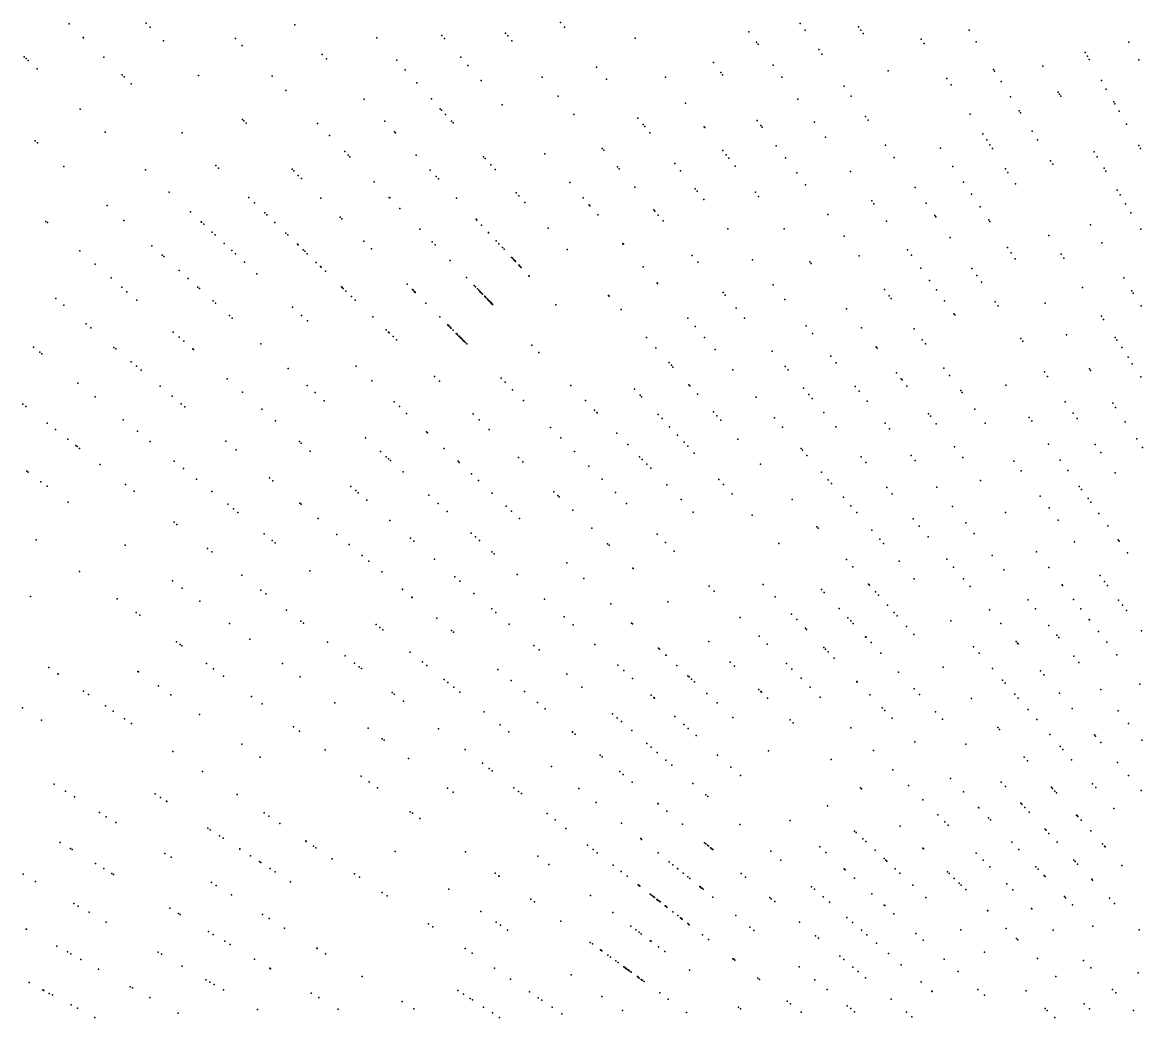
# Model space of a CAD drawing. Header units: metres. Extents: x -4327 to 4266, y -3886 to 3992.
# Drawn here: x -1104 to -568, y 569 to 1045 of the extents above; entities that cross this region are included whole.
import ezdxf

# ---------------------------------------------------------------- set-up
doc = ezdxf.new("R2010")
doc.units = ezdxf.units.M

msp = doc.modelspace()

# ---------------------------------------------------------------- linework, layer by layer
for p in [(-1081.64, 1044.53, 2529), (-1044.8, 1044.8, 2469.75), (-1042.92, 1042.92, 2511.72), (-973.61, 1044.07, 2524.86), (-846.41, 1045.23, 2504.74), (-844.53, 1042.91, 2512.3), (-756.18, 1040.79, 2492.86), (-731.56, 1044.78, 2448.47), (-729.22, 1041.43, 2463.54), (-703.62, 1043.16, 2457.89), (-702.55, 1041.57, 2457.47), (-650.76, 1041.43, 2488.49), (-1074.94, 1038.06, 2503.99), (-1074.72, 1037.84, 2478.82), (-1036.45, 1036.45, 2474.46), (-1001.99, 1037.59, 2478.01), (-934.4, 1037.76, 2488.74), (-903.12, 1038.92, 2478.64), (-901.9, 1037.52, 2513.92), (-872.79, 1040.15, 2492.67), (-871.67, 1038.81, 2473.4), (-869.71, 1036.48, 2513.18), (-810.68, 1037.63, 2484.65), (-752.56, 1035.81, 2461.14), (-701.41, 1039.88, 2480.1), (-673.6, 1037.25, 2462.07), (-647.29, 1035.89, 2488.92), (-574.16, 1035.82, 2484.69), (-998.75, 1034.24, 2482.45), (-960.43, 1029.93, 2474.89), (-751.78, 1034.74, 2498.4), (-722.75, 1032.19, 2481.39), (-721.2, 1029.97, 2482.76), (-672.26, 1035.19, 2490.95), (-595.16, 1030.85, 2479.87), (-1103.25, 1028.79, 2521.46), (-1102.24, 1027.86, 2460.92), (-1101.26, 1026.94, 2461.74), (-1065.09, 1028.54, 2468.78), (-958.38, 1027.74, 2463.36), (-924.82, 1027.11, 2495.01), (-894.15, 1028.6, 2505.27), (-890.72, 1024.66, 2469.94), (-773.16, 1026.02, 2469.57), (-744.58, 1024.82, 2497.91), (-594.1, 1029.02, 2478.94), (-593.24, 1027.53, 2458.13), (-569.44, 1027.29, 2474.65), (-1097.05, 1023.01, 2464.38), (-1056.29, 1020.05, 2497.56), (-1019.74, 1019.74, 2486.86), (-984.45, 1019.43, 2465.47), (-920.71, 1022.55, 2477.55), (-829.08, 1023.83, 2482.6), (-769.59, 1021.29, 2454.9), (-768.77, 1020.19, 2495.28), (-689.4, 1022.08, 2467.67), (-639.01, 1022.63, 2480.97), (-638.58, 1021.93, 2462.18), (-615.45, 1024.29, 2475.69), (-1055.36, 1019.15, 2492.23), (-1051.96, 1015.87, 2509.19), (-915.14, 1016.36, 2500.98), (-884.36, 1017.34, 2494.02), (-855.1, 1019.07, 2477.43), (-824.4, 1018.05, 2488.23), (-796.11, 1018.97, 2462.65), (-740.38, 1019.04, 2473.78), (-710.48, 1014.67, 2465.87), (-661.32, 1018.34, 2474.1), (-659.35, 1015.31, 2476.99), (-635.42, 1016.89, 2484.25), (-587.39, 1017.39, 2485.61), (-977.92, 1012.66, 2455.3), (-940.44, 1008.49, 2470.17), (-908.21, 1008.67, 2485.27), (-847.42, 1009.92, 2484.37), (-732.72, 1008.51, 2451.51), (-707.14, 1009.9, 2457.6), (-630.85, 1009.56, 2449.27), (-608, 1011.88, 2466.29), (-607.41, 1010.89, 2491.75), (-606.82, 1009.91, 2492.85), (-585.02, 1013.29, 2451.33), (-1076.37, 1003.73, 2493.86), (-903.92, 1003.91, 2496.15), (-903.28, 1003.2, 2513.99), (-874.31, 1005.77, 2481.83), (-786.46, 1006.62, 2502.02), (-581.47, 1007.13, 2471.02), (-580.98, 1006.29, 2451.57), (-998.71, 998.71, 2466.48), (-998.04, 998.04, 2502.68), (-930.56, 997.9, 2508.13), (-901.47, 1001.18, 2495.86), (-898.49, 997.88, 2490.87), (-840, 1001.07, 2459.37), (-809.27, 999.37, 2452.29), (-752.28, 998.3, 2464.91), (-700.35, 1000.2, 2491.38), (-699.1, 998.42, 2493.83), (-650.2, 1001.22, 2459.59), (-626.7, 1002.93, 2443.34), (-626.07, 1001.93, 2492.69), (-578.92, 1002.71, 2439.42), (-1064.43, 992.59, 2509.78), (-996.92, 996.92, 2496.68), (-962.66, 996.87, 2495.25), (-925.81, 992.81, 2511.62), (-925.4, 992.38, 2510.52), (-897.75, 997.05, 2515.02), (-806.83, 996.35, 2464.47), (-806.03, 995.37, 2488.49), (-803.62, 992.39, 2501.13), (-777.59, 995.27, 2487.19), (-777.24, 994.82, 2496.17), (-750.38, 995.79, 2485.54), (-749.77, 994.98, 2486.89), (-724.72, 997.49, 2457.83), (-620.53, 993.06, 2446.44), (-575.33, 996.5, 2458.83), (-1097.9, 988.56, 2472.49), (-1096.75, 987.52, 2491.45), (-1027.56, 992.3, 2478.87), (-956.99, 990.99, 2509.47), (-719.49, 990.29, 2490.72), (-644.17, 991.93, 2464.1), (-642.3, 989.05, 2470.73), (-617.97, 988.97, 2470.88), (-949.65, 983.39, 2506.42), (-947.99, 981.68, 2492.34), (-915.46, 981.71, 2512.96), (-853.82, 982.2, 2455.71), (-826.38, 984.84, 2481.21), (-825.65, 983.98, 2452.77), (-768.69, 983.88, 2468.73), (-767.04, 981.77, 2500.56), (-743.13, 986.17, 2498.8), (-690.75, 986.5, 2481.18), (-664.35, 984.93, 2482.07), (-640.73, 986.64, 2444.11), (-639.57, 984.85, 2470.63), (-590.78, 983.22, 2451.13), (-569.43, 986.28, 2447.51), (-568.58, 984.81, 2482.71), (-1011.4, 976.7, 2467.82), (-947.25, 980.91, 2506.59), (-883.18, 980.87, 2474.21), (-882.43, 980.04, 2475.37), (-879.68, 976.98, 2480.67), (-791.64, 977.59, 2487.24), (-765.79, 980.17, 2469.43), (-762.81, 976.35, 2476.61), (-738.7, 980.29, 2473.71), (-686.59, 980.55, 2479.97), (-658.5, 976.26, 2467.12), (-611.69, 978.91, 2452.7), (-610.69, 977.31, 2459.11), (-589.32, 980.8, 2448.59), (-1084.18, 976.2, 2509.49), (-1045.13, 974.6, 2495.55), (-1010.09, 975.43, 2492.99), (-974.87, 974.87, 2476.04), (-974.1, 974.1, 2512.64), (-971.96, 971.96, 2462.32), (-908.76, 974.52, 2484.76), (-905.9, 971.46, 2486.72), (-877.64, 974.72, 2491.33), (-819.07, 976.13, 2472.45), (-818.26, 975.17, 2496.7), (-788.86, 974.16, 2468.46), (-733.28, 973.1, 2455.57), (-707.46, 973.74, 2472.89), (-633.25, 975.13, 2446.24), (-632.12, 973.38, 2445.29), (-586.11, 975.45, 2480.95), (-585.25, 974.03, 2480.89), (-970.43, 970.43, 2512.91), (-935.55, 968.79, 2485.3), (-904.82, 970.3, 2487), (-841.89, 968.49, 2483.28), (-810.78, 966.25, 2463.9), (-781.91, 965.58, 2456.68), (-729.03, 967.45, 2478.56), (-676.51, 966.16, 2467.61), (-653.44, 968.76, 2468.93), (-628.54, 967.87, 2448.67), (-1033.71, 963.95, 2502.99), (-995.6, 961.44, 2482.5), (-961.11, 961.11, 2518.08), (-928.35, 961.33, 2508.47), (-928.17, 961.15, 2485.07), (-896.16, 961.02, 2492.6), (-867.67, 963.64, 2463.01), (-866.38, 962.21, 2462.61), (-835.6, 961.25, 2498.04), (-780.89, 964.32, 2493.86), (-777.75, 960.45, 2477.07), (-753.04, 963.84, 2481.98), (-751.52, 961.91, 2480.4), (-649.49, 962.9, 2460.93), (-579.79, 964.93, 2482.71), (-578.46, 962.72, 2477.02), (-1063.53, 957.61, 2489.74), (-992.87, 958.8, -3.39), (-923.32, 956.12, 2472.08), (-863.4, 958.91, 2467.2), (-832.7, 957.91, 2492.71), (-832.29, 957.43, 2515.18), (-801.72, 955.46, 2452.85), (-801.18, 954.8, 2488), (-697.33, 959.79, 2482.04), (-696.31, 958.39, 2454.3), (-671.28, 958.68, 2434.83), (-645.38, 956.82, 2476.8), (-575.81, 958.31, 2487.29), (-1092.76, 949.92, 2503.15), (-1055.53, 950.4, 2505.68), (-1023.62, 954.54, 2494.41), (-1018.37, 949.65, 2497.56), (-1018.33, 949.61, 2462.62), (-987.93, 954.03, 2495.27), (-987, 953.13, 2509.09), (-951.96, 951.96, 2500.63), (-951.16, 951.16, 2479.07), (-886.78, 950.96, 2460), (-886.42, 950.57, 2462.26), (-828.45, 953.02, 2476.65), (-799.6, 952.93, 2466.29), (-797.24, 950.12, 2492.74), (-718.35, 953.28, 2466.06), (-690.22, 950.01, 2488.06), (-667.17, 952.82, 2464.55), (-666.69, 952.13, 2487.32), (-641.25, 950.69, 2478.58), (-640.72, 949.91, 2476.54), (-573.24, 954.04, 2451.14), (-1092.07, 949.32, 2479.68), (-1017.2, 948.55, 2497.89), (-1013.21, 944.83, 2500.92), (-983.15, 949.42, 5.59), (-977.82, 944.27, -33.74), (-913.71, 946.18, 2498.4), (-884.2, 948.18, 2456.07), (-880.87, 944.62, 2492.75), (-880.78, 944.52, 2489.16), (-852.32, 946.6, 2458.35), (-766.29, 946.29, 2481.06), (-739.33, 946.3, 2467.27), (-592.54, 948.27, 2469.66), (-568.54, 946.21, 2484.83), (-1011.69, 943.42, 2481.19), (-1007.39, 939.41, 2480.17), (-977, 943.48, 12.96), (-972.35, 938.99, 2497.69), (-940.48, 940.48, 50.44), (-907.87, 940.13, 2502.25), (-877.18, 940.66, -52.29), (-875.83, 939.22, 2465.32), (-816.55, 939.34, 2470.99), (-816.48, 939.25, 2501.24), (-816.26, 939, 2470.1), (-710.52, 942.89, 2494.46), (-659.72, 942.18, 2464.84), (-612.5, 943.16, 2465.92), (-587.18, 939.68, 2465.17), (-1076.56, 935.84, 2472.24), (-1042.05, 938.27, 2470.55), (-1037.05, 933.77, 2503.02), (-1003.77, 936.03, 2487.2), (-1001.98, 934.36, 2485.98), (-972.02, 938.67, -44.6), (-969.58, 936.31, -18.75), (-969.53, 936.26, 2510.03), (-968.86, 935.62, 2518.18), (-967.65, 934.45, 2475.92), (-936.84, 936.84, 2486.84), (-906.45, 938.66, 2465.48), (-906.45, 938.65, 2458.97), (-874.15, 937.41, -2.45), (-873.4, 936.6, -39.48), (-843.13, 936.39, 2501.58), (-783.4, 933.62, 2466.3), (-703.36, 933.39, 2476.31), (-680.22, 936.24, 2441.63), (-678.36, 933.68, 2494.46), (-632.26, 937.37, 2457.91), (-630.59, 934.89, 2458.46), (-606.68, 934.21, 2500.07), (-1069.25, 929.49, 2483.56), (-1036.24, 933.03, 2501.06), (-997.72, 930.39, 2491.46), (-963.3, 930.25, -54.44), (-961.36, 928.37, -64.56), (-899.17, 931.12, 2488.2), (-869.76, 932.7, -33.74), (-869.73, 932.67, -24.7), (-869.72, 932.66, -35.83), (-869.2, 932.1, 26.07), (-868.7, 931.56, -0.35), (-868.69, 931.55, 5.21), (-868.66, 931.53, 10.77), (-868.35, 931.19, 5.21), (-868.15, 930.98, -27.43), (-868.13, 930.96, -28.82), (-867.96, 930.78, -13.54), (-867.9, 930.71, 32.28), (-867.9, 930.71, -20.48), (-866.28, 928.98, 44.7), (-866.22, 928.91, 17.67), (-866.09, 928.77, 12.81), (-865.95, 928.61, 26.67), (-865.94, 928.61, 10.04), (-865.85, 928.51, 2500.12), (-865.81, 928.47, 23.89), (-865.71, 928.36, 30.82), (-865.67, 928.32, 21.81), (-806.83, 928.16, 2471.7), (-780.63, 930.32, 2474.55), (-754.36, 931.56, 2473.06), (-726.97, 930.48, 2480.82), (-726.4, 929.75, 2454.66), (-628.66, 932.02, 2490.24), (-628.62, 931.97, 2457.87), (-605.41, 932.25, 2455.08), (-1061.58, 922.82, 2503.67), (-1028.91, 926.44, 2499.38), (-1024.67, 922.61, 2466.8), (-991.78, 924.85, 2525.44), (-960.95, 927.97, -65.99), (-958.93, 926.03, -88.47), (-891.34, 923.01, -111.91), (-865.22, 927.83, 39.11), (-861.48, 923.83, 2467.46), (-861.42, 923.76, 2470.6), (-673.83, 927.45, 2456.69), (-649.39, 927.43, 2450.61), (-647, 924.02, 2476.99), (-576.65, 922.84, 2471.27), (-1056.45, 918.36, 2517.22), (-1020.02, 918.43, 2490.58), (-1019.21, 917.7, 2488.61), (-951.18, 918.55, -71.83), (-950.91, 918.29, -14.06), (-950.88, 918.25, -40.75), (-950.39, 917.78, -11.89), (-919.86, 919.86, 2500.62), (-917.27, 917.27, 27.24), (-887.74, 919.28, -91.82), (-887.1, 918.62, 2458.07), (-886.09, 917.58, 54.65), (-800.15, 920.46, 2485.1), (-799.86, 920.13, 2484.2), (-744.59, 919.49, 2496.3), (-691.23, 917.29, 2457.87), (-669.63, 921.67, 2476.53), (-644.74, 920.78, 2479.06), (-596.34, 918.28, 2479.23), (-1087.96, 912.91, 2483.31), (-1054.02, 916.24, 2476.33), (-1049.31, 912.16, 2497.01), (-949.11, 916.54, 2486.36), (-946.46, 913.99, 2492.55), (-944.67, 912.26, -3.22), (-916.82, 916.82, 20.86), (-916.26, 916.26, 42.77), (-916.14, 916.14, 40.65), (-915.92, 915.92, 2460.35), (-885.47, 916.93, 45.56), (-885.47, 916.93, 45.56), (-884.93, 916.37, 29.53), (-884.63, 916.06, -80.33), (-884.19, 915.6, -82.38), (-884.17, 915.59, -90.05), (-883.68, 915.07, -73.98), (-882.67, 914.04, -85.02), (-882.55, 913.91, -25.99), (-882.47, 913.82, -53.73), (-882.07, 913.41, -34.29), (-881.55, 912.87, 34.27), (-881.45, 912.77, -73.09), (-881.36, 912.68, -61.29), (-881.17, 912.48, 25.26), (-881.16, 912.47, 36.33), (-881.13, 912.44, 12.8), (-880.81, 912.11, -71.65), (-880.81, 912.11, 2463.59), (-880.8, 912.09, -84.15), (-880.64, 911.93, 25.93), (-823.32, 914.39, 2483.11), (-823.12, 914.17, 2475.73), (-768.46, 915.82, 2483.75), (-767.49, 914.66, 2449.76), (-738.93, 912.5, 2487.84), (-689.01, 914.34, 2485.22), (-688, 913.01, 2449.89), (-666.31, 917.1, 2492.86), (-662.54, 911.91, 2475.17), (-572.76, 916.61, 2472.86), (-572.1, 915.55, 2473.68), (-1084.26, 909.8, 2503.31), (-1012.71, 911.85, 2491.98), (-1011.56, 910.81, 2505.36), (-974.69, 908.91, -58.55), (-910.79, 910.79, -101.02), (-880.42, 911.7, -14.86), (-880.13, 911.4, 3.11), (-880.06, 911.33, 2468.09), (-879.92, 911.18, 37.66), (-879.78, 911.04, -2.42), (-879.66, 910.92, -21.07), (-879.61, 910.86, -25.21), (-879.5, 910.75, -20.37), (-879.43, 910.68, 43.86), (-879.25, 910.49, -5.87), (-879.22, 910.46, -12.77), (-879.22, 910.46, -12.77), (-878.98, 910.21, -32.1), (-878.86, 910.09, -63.19), (-848.6, 910.01, 2483.76), (-817.26, 907.66, 2499), (-762.21, 908.37, 2449.86), (-709.49, 908.1, 2448.63), (-638.22, 911.47, 2486.38), (-636.8, 909.44, 2466.39), (-614.28, 910.7, 2454.66), (-568.31, 909.49, 2475.69), (-1004.86, 904.78, -79.37), (-1003.56, 903.61, 2501.8), (-970.34, 904.85, -51.04), (-967.56, 902.26, 2496.35), (-936.3, 904.18, -54.34), (-904.18, 904.18, 10.11), (-785.45, 903.56, 2473.49), (-758.2, 903.59, 2492.2), (-658.03, 905.69, 2451.2), (-657.59, 905.09, 2481.74), (-587.36, 904.45, 2482.09), (-586.35, 902.9, 2459.44), (-1073.5, 900.78, 2491.14), (-1071.35, 898.97, 2476.65), (-1031.77, 896.9, 2464.74), (-929.82, 897.92, -65.27), (-928.77, 896.91, 2468.75), (-928.36, 896.5, 2490.76), (-900.34, 900.34, 35.08), (-900.22, 900.22, 19.1), (-900.09, 900.09, 14.93), (-900.01, 900.01, 33.68), (-899.71, 899.71, 30.89), (-899.21, 899.21, -88.58), (-898.84, 898.84, -85.06), (-898.78, 898.78, -78.79), (-897.79, 897.79, -52.31), (-896.26, 896.26, 3.11), (-896.03, 896.03, -13.48), (-895.92, 895.92, -55.67), (-781.93, 899.51, 2493.55), (-728.71, 899.89, 2470.88), (-725.77, 896.25, 2471.41), (-702.27, 898.86, 2501.17), (-677.1, 898.54, 2510.41), (-1028.92, 894.43, 2509.31), (-1026.71, 892.5, 2481.29), (-989.88, 891.3, 2483.88), (-926.53, 894.74, 2472.64), (-924.88, 893.15, -71.95), (-895.63, 895.63, -18.31), (-894.98, 894.98, 2459.14), (-894.87, 894.87, -23.13), (-894.65, 894.65, -36.24), (-894.18, 894.18, -48.65), (-894.12, 894.12, 2496.82), (-893.99, 893.99, -34.14), (-893.78, 893.78, -4.48), (-893.64, 893.64, -22.4), (-893.35, 893.35, -63.79), (-893.28, 893.28, -78.99), (-893.07, 893.07, -79.67), (-893.07, 893.07, -71.37), (-892.91, 892.91, 2503.57), (-892.72, 892.72, -25.14), (-892.47, 892.47, -29.95), (-891.91, 891.91, -40.26), (-891.29, 891.29, -44.36), (-860.15, 890.71, 2495.43), (-805.19, 894.26, 2465.51), (-777.47, 894.37, 2444.94), (-673.12, 893.27, 2459.63), (-671.62, 891.28, 2490.11), (-625.9, 893.88, 2467.2), (-625.02, 892.62, 2449.28), (-604.09, 895.59, 2446.07), (-580.76, 894.29, 2472.62), (-579.97, 893.08, 2472.97), (-1098.68, 889.69, 2465.71), (-1095.62, 887.22, 2465.08), (-1094.81, 886.56, 2491.56), (-1060.18, 889.59, 2469.66), (-1059.3, 888.86, 2483.47), (-1022.51, 888.86, 2474.36), (-1022.13, 888.52, 2515.6), (-856.67, 887.1, 2509.34), (-800.75, 889.33, 2486.23), (-772.39, 888.53, 2463.1), (-744.94, 887.78, 2448.59), (-716.95, 885.36, 2476.53), (-695.26, 889.89, 2497.83), (-694.78, 889.28, 2485.28), (-577.66, 889.52, 2474.25), (-1051.98, 882.72, 2504.74), (-1049.39, 880.54, 2508.3), (-944.22, 880.5, 2462.03), (-794.4, 882.27, 2490.78), (-793.26, 881.01, 2456.11), (-792.51, 880.17, 2491.85), (-738.72, 880.37, 2452.32), (-714.33, 882.13, 2481.74), (-574.61, 884.82, 2476.1), (-572.6, 881.73, 2460.01), (-1047.24, 878.74, 2506.42), (-1005.96, 874.47, 2488.79), (-976.81, 879.52, 2467.21), (-906.78, 875.67, 2465.7), (-874.82, 874.82, 2483.11), (-763.88, 878.75, 2467.04), (-737.39, 878.79, 2486.64), (-685.5, 877.39, 2462.75), (-683.29, 874.57, 2479.99), (-662.89, 879.68, 2486.72), (-660.18, 876.09, 2469.3), (-614.64, 877.8, 2488.59), (-613.16, 875.69, 2471.46), (-593.09, 879.29, 2489.21), (-592.6, 878.56, 2487.14), (-568.56, 875.51, 2457.46), (-1077.43, 872.48, 2480.33), (-1038.12, 871.08, 2497.53), (-967.63, 871.26, 2460.17), (-936.73, 873.51, 2491.85), (-904.39, 873.36, 2489.27), (-872.85, 872.85, 2477.52), (-869.32, 869.32, 2498.12), (-841.42, 871.32, 2478.33), (-810.87, 869.55, 2480.52), (-784.89, 871.71, 2485.35), (-784.39, 871.16, 2466.34), (-730.02, 870, 2475.95), (-705.22, 870.87, 2485.84), (-682.81, 873.96, 2485.54), (-680.54, 871.05, 2462.81), (-633.13, 871.43, 2471.74), (-1069.21, 865.83, 2522.44), (-1032.4, 866.28, 2503.27), (-998.69, 868.15, 2493.64), (-963.9, 867.9, 2463.67), (-959.55, 863.98, 2505.34), (-864.11, 864.11, 2500.34), (-834.45, 864.1, 2474.88), (-808.18, 866.66, 2482.69), (-807.52, 865.95, 2480.66), (-780.74, 867.1, 2482.74), (-752.62, 865.79, 2497.37), (-727.53, 867.04, 2488.99), (-725.94, 865.15, 2476.38), (-703.41, 868.64, 2479.46), (-699.47, 863.78, 2454.85), (-654.74, 868.86, 2496.49), (-654.03, 867.92, 2479), (-1103.88, 862.45, 2496.59), (-1102.36, 861.26, 2477.31), (-1027.97, 862.57, 2508.92), (-1026.27, 861.14, 2491.67), (-989.35, 860.03, 2499.89), (-926.04, 863.55, 2517.23), (-923.53, 861.21, 2500.2), (-830.06, 859.55, 2485.98), (-828.93, 858.38, 2475.67), (-828.82, 858.27, 2485.73), (-773.16, 858.68, 2462.1), (-720.33, 858.46, 2478.69), (-648.05, 859.99, 2456.34), (-604.64, 863.52, 2462.88), (-581.97, 862.81, 2476.18), (-580.59, 860.76, 2459.04), (-1092.15, 853.28, 2505.17), (-1055.75, 854.93, 2516.76), (-982.78, 854.32, 2460.4), (-920.07, 857.98, 2477.38), (-888.19, 857.72, 2478.19), (-885.31, 854.93, 2500.82), (-799.57, 857.43, 2487.57), (-797.74, 855.48, 2471.41), (-771.46, 856.79, 2449.76), (-769.65, 854.78, 2468.42), (-743.9, 855.76, 2497.12), (-690.91, 853.2, 2460.42), (-670.21, 857.82, 2472.19), (-670.19, 857.81, 2446.77), (-669.25, 856.61, 2461.39), (-666.43, 852.99, 2495.06), (-643, 853.29, 2481.24), (-621.93, 856.01, 2460.92), (-620.71, 854.33, 2478.4), (-600.86, 858.11, 2469.77), (-598.99, 855.45, 2484.71), (-575.97, 853.91, 2484.72), (-1088.21, 850.2, 2486.51), (-1048.92, 849.4, 2523.47), (-910.56, 849.11, 2492.05), (-910.08, 848.66, 2504.38), (-910.07, 848.65, 2490.7), (-880.51, 850.3, 2501.03), (-851.15, 851.15, 2490.35), (-819.44, 848.55, 2464.48), (-794.11, 851.58, 2470.61), (-740.1, 851.39, 2484.37), (-714.51, 851.52, 2483.87), (-688.76, 850.54, 2463.59), (-1082.26, 845.55, 2511.51), (-1078.41, 842.55, 2515.59), (-1042.94, 844.55, 2492.7), (-1006.57, 844.61, 2489.23), (-971.39, 844.42, 2454.5), (-970.61, 843.74, 2515.56), (-939.78, 846.18, 2490.31), (-846.2, 846.2, 2493.17), (-814.09, 843.02, 2465.66), (-790.29, 847.48, 2462.2), (-787.19, 844.15, 2477.03), (-785.37, 842.21, 2496.17), (-761.4, 845.62, 2455.95), (-612.64, 843.22, 2479.87), (-590.36, 843.12, 2475.29), (-570.45, 845.72, 2487.71), (-1077.88, 842.13, 2494.88), (-1076.72, 841.22, 2518.18), (-1001.75, 840.57, 2464.27), (-966.24, 839.94, 2477.5), (-932.55, 839.67, 2471.14), (-929.83, 837.22, 2500.98), (-902.04, 841.16, 2478.86), (-866.53, 836.8, 2481.85), (-839.74, 839.74, 2495.04), (-808.47, 837.19, 2458.99), (-782.3, 838.91, 2482.83), (-731.2, 841.15, 2490.49), (-730.48, 840.32, 2455.61), (-728.34, 837.86, 2477.1), (-702.39, 837.08, 2488.94), (-678.47, 837.84, 2470.24), (-657.76, 841.89, 2458.93), (-653.78, 836.79, 2477.24), (-587.59, 839.17, 2475.12), (-567.64, 841.56, 2475.45), (-1066.77, 833.45, 2501.42), (-1031.32, 835.14, 2494.19), (-1026.9, 831.57, 2496.63), (-928.74, 836.25, 2522.09), (-927.73, 835.33, 2498.75), (-895.43, 835, 2467.44), (-894.87, 834.48, 2482.88), (-864.39, 834.73, 2493.01), (-832.75, 832.75, 2460.42), (-807.25, 835.93, 2479.71), (-804.98, 833.58, 2501.09), (-803.12, 831.65, 2481.11), (-750.67, 833.7, 2499.53), (-700.15, 834.4, 2469.99), (-676.48, 835.39, 2448.42), (-629.3, 835.11, 2484.14), (-607.1, 835.61, 2453.72), (-1101.91, 830.35, -963.31), (-1101.26, 829.86, -962.73), (-1020.64, 826.5, 2474.87), (-985.65, 827.06, 2473.34), (-921.76, 829.96, 2479.29), (-888.94, 828.95, 2473.22), (-826.48, 826.48, 2466.03), (-770.58, 826.35, 2473.94), (-721.33, 829.8, 2464.08), (-718.18, 826.17, 2482.35), (-625.8, 830.46, 2470.31), (-603.46, 830.59, 2469.06), (-580.83, 829.52, 2465.65), (-1095.15, 825.26, -957.95), (-1092.21, 823.04, -955.38), (-1054.63, 823.97, 2492.4), (-1050.48, 820.73, 2485.86), (-984.05, 825.72, 2505.93), (-946.7, 822.96, 2497.14), (-944.4, 820.96, 2511.53), (-885.57, 825.81, 2474.08), (-795.5, 823.76, 2475.17), (-768.36, 823.97, 2488.33), (-716.57, 824.32, 2469.49), (-690.07, 822.39, 2470.85), (-666.16, 822.64, 2458.28), (-645.24, 825.87, 2470.92), (-597.94, 823, 2492.39), (-596.91, 821.58, 2465.01), (-1082.17, 815.47, 2523.46), (-1013.28, 820.54, 2503.01), (-943.24, 819.95, 2471.18), (-939.08, 816.33, 2500.79), (-909.44, 818.86, 2486.68), (-879.06, 819.74, 2469.52), (-849.56, 820.41, 2491.79), (-847.7, 818.61, 2462), (-847, 817.94, 2473.82), (-820.11, 820.11, 2471.38), (-788.63, 816.65, 2471.47), (-764.15, 819.45, 2460.39), (-735.38, 816.72, 2484.81), (-710.88, 817.77, 2460.75), (-687.63, 819.49, 2469.5), (-616.7, 818.39, 2468.23), (-593.78, 817.27, 2494.46), (-592.46, 815.45, 2488.9), (-1005.74, 814.43, 2458.14), (-1002.94, 812.17, 2487.39), (-1000.89, 810.5, 2462.55), (-971.26, 814.98, 2496.77), (-970.61, 814.44, 2512.05), (-905.01, 814.87, 2474.57), (-900.64, 810.94, 2479.68), (-872.35, 813.48, 2471.19), (-869.81, 811.11, 2453.71), (-840.43, 811.59, 2478.98), (-814.79, 814.79, 2483.45), (-782.86, 810.68, 2464.01), (-707.29, 813.65, 2477.6), (-704.51, 810.45, 2471.54), (-658.61, 813.31, 2482.42), (-633.25, 810.52, 2454.72), (-612.42, 812.72, 2443.57), (-588.52, 810.03, 2464.63), (-1031.4, 805.82, 2466.48), (-1030.06, 804.77, 2466.53), (-962.42, 807.57, 2480.76), (-928.05, 806.74, 2478.19), (-866.04, 807.59, 2501.92), (-754.56, 809.16, 2483.17), (-677.54, 807.47, 2477.6), (-652.34, 805.58, 2477.65), (-608.03, 806.88, 2483.08), (-988.25, 800.27, 2470.7), (-953.44, 800.03, 2481.07), (-889.15, 800.59, 2461.63), (-831.45, 802.92, 2469.93), (-800.05, 800.05, 2470.21), (-723.57, 803.61, 2492.54), (-723.06, 803.03, 2483.33), (-697.26, 802.1, 2479.31), (-674.65, 804.02, 2455.87), (-648.22, 800.48, 2473.34), (-584.21, 804.1, 2485.38), (-1097.48, 797.36, 2526.32), (-1054.89, 794.92, 2492.38), (-984.42, 797.16, 2474.36), (-982.94, 795.97, 2500.85), (-947.57, 795.11, 2516.97), (-918.28, 798.25, 2482.62), (-916.64, 796.82, 2474.78), (-887.12, 798.76, 2456.01), (-885.22, 797.05, 2488.61), (-823.8, 795.53, 2464.68), (-823.1, 794.86, 2480.28), (-796.05, 796.05, 2504.62), (-741.89, 795.58, 2466.79), (-693.41, 797.68, 2491.86), (-691.7, 795.71, 2459.55), (-670.28, 798.81, 2481.02), (-600.18, 796.46, 2470.29), (-579.33, 797.39, 2449.11), (-578.92, 796.81, 2470.67), (-1015.33, 793.26, 2506.75), (-1013.26, 791.65, 2511.75), (-941.4, 789.93, 2473.26), (-879.18, 791.61, 2457.85), (-878.2, 790.74, 2489.79), (-792.01, 792.01, 2488.28), (-639.7, 789.96, 2463.53), (-618.51, 791.65, 2484.58), (-574.79, 791.14, 2472.65), (-938.19, 787.24, 2509.32), (-906.72, 788.2, 2478.68), (-843.29, 786.38, 2470.96), (-811.73, 783.88, 2499.59), (-811.58, 783.73, 2473.88), (-709.48, 787.96, 2484.72), (-706.4, 784.53, 2473.92), (-684.23, 787.11, 2470.1), (-661.37, 788.19, 2448.06), (-658.13, 784.33, 2473.74), (-612.58, 784.07, 2484.14), (-1076.65, 782.23, 2501.25), (-999.02, 780.52, 2520.35), (-966.37, 782.55, 2485.55), (-931.95, 782, -80.74), (-896.99, 779.74, 2486.55), (-867.08, 780.72, 2468.66), (-835.23, 778.87, 2500.55), (-676.96, 778.75, 2477.73), (-653.47, 778.78, 2490.77), (-634.04, 782.97, 2476.13), (-587.96, 780.25, 2486.18), (-1032.11, 777.75, 2474.33), (-1027.46, 774.24, -897.69), (-989.83, 773.34, 2473.59), (-922.09, 773.72, -95.72), (-922.01, 773.66, 2483.18), (-894.62, 777.68, 2445.61), (-775.23, 775.23, 2482.43), (-772.85, 772.85, 2467.52), (-749.35, 775.98, 2482.78), (-721.41, 773.62, 2486.34), (-698.83, 776.13, 2500.13), (-698.39, 775.64, 2475.74), (-695.61, 772.55, 2477.21), (-650.28, 774.97, 2494.14), (-606.14, 775.83, 2493.41), (-605.94, 775.57, 2472.83), (-585.9, 777.51, 2489.4), (-584.45, 775.59, 2443.86), (-1100.12, 770.31, -938.2), (-1058.67, 769.17, 2512.1), (-1019.14, 767.97, -889.91), (-987.44, 771.47, 2477.65), (-917.52, 769.89, 2484.9), (-917.36, 769.75, 2484.45), (-887.82, 771.77, 2478.49), (-854.05, 768.99, 2452.32), (-795.04, 767.76, 2484.23), (-743.64, 770.06, 2486.06), (-720.09, 772.21, 2489.33), (-694.05, 770.82, 2467.88), (-622.49, 768.71, 2489.17), (-600.7, 768.86, 2467.07), (-579.14, 768.55, 2480.63), (-1049.58, 762.57, 2503.85), (-977.58, 763.77, 2500.13), (-879.33, 764.39, 2461.7), (-877.29, 762.62, 2483.97), (-822.25, 766.76, 2508.58), (-735.69, 761.83, 2489.33), (-712.94, 764.53, 2475.86), (-689.85, 766.16, 2483.24), (-686.65, 762.6, 2471.69), (-641.02, 763.93, 2481.89), (-618.98, 764.37, 2455.59), (-597.2, 764.39, 2492.39), (-577.24, 766.03, 2480.51), (-575.39, 763.57, 2484.64), (-1047.77, 761.25, 2469.78), (-1004.92, 757.26, -876.98), (-970.69, 758.39, 2475.73), (-969.5, 757.45, 2506.87), (-934.59, 756.82, -96.96), (-905.59, 759.88, 2466.32), (-870.89, 757.05, 2465.85), (-844.61, 760.49, 2481.35), (-840.35, 756.66, 2504.83), (-812.39, 757.56, 2489.42), (-811.9, 757.11, 2459.03), (-760.28, 760.28, 2470.95), (-760.27, 760.27, 2456.24), (-733.17, 759.22, 2465.87), (-708.79, 760.09, 2480.31), (-707.41, 758.6, 2475.47), (-706.16, 757.26, 2474.88), (-685.23, 761.02, 2474.2), (-659.49, 758.65, 2482.18), (-635.51, 757.38, 2488.01), (-612.55, 756.44, 2484.91), (-593.25, 759.32, 2448.19), (-593.08, 759.11, 2459.31), (-932.84, 755.4, 2497.25), (-931.52, 754.33, -82.83), (-898.63, 754.04, 2496.09), (-897.58, 753.16, 2472.13), (-897.58, 753.16, 2472.13), (-751.3, 751.3, 2478.62), (-729.12, 755.03, 2474.6), (-728.53, 754.42, 2480.12), (-680.66, 755.95, 2472.96), (-677.16, 752.06, 2479.43), (-608.74, 751.73, 2461.51), (-588.72, 753.52, 2497.18), (-568.09, 753.88, 2477.25), (-1030.29, 748.55, 2480.99), (-1028.57, 747.3, 2483.49), (-1027.75, 746.71, 2501.68), (-995.09, 749.85, -868.4), (-957.99, 748.46, 2483.96), (-859.17, 746.86, 2474.71), (-829.97, 747.3, 2470.27), (-775.37, 748.76, 2462.42), (-747.47, 747.47, 2480.93), (-720.22, 745.81, 2501.12), (-700.25, 750.92, 2465.5), (-700.08, 750.75, 2499.41), (-697.67, 748.16, 2479.24), (-648.57, 746.09, 2475.94), (-628.2, 748.66, 2479.06), (-627.52, 747.85, 2484.32), (-627.28, 747.56, 2467.53), (-607.8, 750.57, 2445.98), (-584.71, 748.39, 2468.08), (-949.44, 741.78, 2489.24), (-918.35, 743.67, 2486.21), (-856.63, 744.66, 2496.04), (-799.5, 745.55, 2486.28), (-798.98, 745.06, 2466.38), (-795.96, 742.24, 2453.44), (-795.83, 742.12, 2489.58), (-719.47, 745.03, 2471.78), (-718.19, 743.71, 2471.19), (-715.28, 740.7, 2503.25), (-692.97, 743.12, 2485.58), (-645.92, 743.04, 2493.41), (-600.62, 741.7, 2480.21), (-579.95, 742.31, 2488.42), (-1091.46, 736.2, 2484.2), (-1015.96, 738.13, 2510.15), (-1012.54, 735.65, 2511.97), (-979.55, 738.14, -854.35), (-944.99, 738.3, 2491.41), (-942.84, 736.63, 2492.72), (-941.71, 735.75, 2468.99), (-912.52, 738.95, 2491.42), (-910.34, 737.18, 2471.45), (-876.35, 735.34, 2469.11), (-818.94, 737.37, 2476.92), (-790.63, 737.27, 2473.32), (-765.11, 738.85, 2473.79), (-763.13, 736.95, 2482.31), (-738.1, 738.1, 2487.35), (-735.53, 735.53, 2459.86), (-663.07, 736.41, 2462.33), (-639.58, 735.75, 2480.83), (-598.2, 738.72, 2446.31), (-1087.15, 733.29, 2497.4), (-1086.93, 733.14, 2506.86), (-1048.81, 734.39, -893.4), (-1048.48, 734.15, -893.12), (-1007.75, 732.17, 2479.72), (-971.03, 731.72, -846.92), (-902.09, 730.5, 2473.42), (-870, 730.02, 2486.68), (-843.3, 733.07, 2507.83), (-816.07, 734.79, 2468.24), (-811.9, 731.04, 2495.86), (-785.33, 732.33, 2475.11), (-784.78, 731.82, 2477.07), (-783.61, 730.73, 2458.68), (-731.19, 731.19, 2464.07), (-704.52, 729.55, 2480.96), (-684.45, 733.98, 2489.85), (-634.72, 730.16, 2497.94), (-616.47, 734.68, 2492.34), (-614.86, 732.76, 2469.73), (-1074.82, 724.97, 2469.07), (-1038.93, 727.47, -884.47), (-926.93, 724.2, 2464.41), (-900.32, 729.06, 2496.83), (-897.5, 726.78, 2478.39), (-894.53, 724.38, 2487.88), (-863.67, 724.7, 2493.73), (-836.16, 726.86, 2472.08), (-782.16, 729.38, 2491.13), (-751.46, 725.68, 2466.66), (-750.51, 724.75, 2497.59), (-750.14, 724.4, 2466.08), (-726.88, 726.88, 2510.71), (-704.24, 729.26, 2483.82), (-677.06, 726.05, 2462.95), (-633.48, 728.73, 2485), (-587.64, 725.68, 2466.67), (-568.94, 728.21, 2465.5), (-1072.44, 723.37, 2506.64), (-1032.89, 723.24, -879.32), (-994.33, 722.42, 2487.14), (-989.31, 718.78, 2488.25), (-954.5, 719.27, -832.01), (-926.1, 723.55, 2479.59), (-921.63, 720.06, 2467.61), (-857.43, 719.47, 2493.83), (-802.89, 722.93, 2475.51), (-801.69, 721.84, 2486.57), (-801.4, 721.58, 2452.64), (-776.27, 723.88, 2464.94), (-771.42, 719.36, 2468.05), (-747.25, 721.61, 2479.16), (-722.08, 722.08, 2471.06), (-698.33, 723.14, 2486.2), (-674.49, 723.3, 2480.89), (-649.62, 721.47, 2494.49), (-628.85, 723.41, 2470.84), (-627.27, 721.6, 2440.92), (-607.46, 723.94, 2492.35), (-1104.04, 716.97, 2483.98), (-1064.21, 717.82, 2477.44), (-1060.56, 715.36, 2478.87), (-1019.31, 713.73, -867.26), (-882.93, 714.98, 2473.29), (-853.76, 716.39, 2479.54), (-821.42, 714.05, 2460.8), (-692.32, 716.92, 2476.48), (-691.08, 715.63, 2464.26), (-666.84, 715.09, 2480.23), (-622.5, 716.11, 2490.09), (-601.33, 716.63, 2455.05), (-579.39, 715.49, 2493.46), (-1094.91, 711.04, 2469.95), (-1055.09, 711.67, 2523.21), (-1051.77, 709.43, 2484.87), (-875.21, 708.73, 2494.57), (-819.19, 712.11, 2468.66), (-817.19, 710.37, 2488.38), (-791.6, 712.76, 2477.46), (-787.34, 708.93, 2464.14), (-763.89, 712.34, 2496.56), (-736.44, 711.17, 2473.5), (-734.97, 709.75, 2511.1), (-734.91, 709.69, 2491.41), (-687.56, 711.99, 2478.96), (-663.48, 711.5, 2452.06), (-618.36, 711.35, 2469.49), (-574.45, 709.38, 2488.89), (-974.27, 707.85, 2474.24), (-971.32, 705.71, 2470.18), (-938.41, 707.15, 2489.64), (-904.79, 706.9, 2506.8), (-871.15, 705.45, 2457.95), (-840.65, 705.39, 2470.21), (-840.59, 705.34, 2466.42), (-839.38, 704.33, 2470.12), (-812.22, 706.05, 2473.25), (-785.19, 706.99, 2475.99), (-781.48, 703.65, 2486.8), (-707.34, 707.34, 2481.73), (-637.03, 707.5, 2486.2), (-636.16, 706.52, 2495), (-612.06, 704.09, 2484.89), (-590.68, 703.95, 2451.69), (-590.24, 703.42, 2462.09), (-999, 699.51, -849.49), (-931.74, 702.11, -811.7), (-930.75, 701.37, -810.84), (-805.11, 699.87, 2481.13), (-803.01, 698.05, 2456.19), (-676.66, 700.7, 2459.1), (-652.36, 699.57, 2465.71), (-607.11, 698.4, 2460.75), (-587.63, 700.31, 2492.65), (-568.07, 701.51, 2477.96), (-1031.93, 696.05, 2522.34), (-990.11, 693.28, -841.44), (-959.05, 696.79, 2494.11), (-919.15, 692.63, 2476.92), (-892.07, 696.96, 2485.87), (-827.36, 694.24, 2478.39), (-826.5, 693.52, 2450.22), (-800.1, 695.52, 2495.66), (-771.12, 694.32, 2472.6), (-746.82, 696.42, 2478.64), (-716.75, 692.15, 2487.62), (-696.45, 696.45, 2482.5), (-624.31, 693.37, 2493.4), (-605.87, 696.97, 2496.95), (-601.62, 692.09, 2483.61), (-883.76, 690.47, 2491.47), (-880.51, 687.93, 2485.92), (-879.07, 686.81, 2492.77), (-850.68, 688.87, 2467.61), (-795.93, 691.89, 2460.24), (-793.12, 689.45, 2504.18), (-764.75, 688.58, 2467.24), (-687.19, 687.19, 2501.08), (-622.73, 691.61, 2487.08), (-579.6, 690.74, 2458.61), (-1017.79, 686.51, 2474.16), (-941.75, 684.22, 2501.68), (-937.99, 681.49, 2474.05), (-818.01, 686.39, 2479.86), (-816.3, 684.96, 2497.14), (-812.02, 681.36, 2484.03), (-760.17, 684.46, 2467.63), (-659.67, 683.1, 2496.22), (-635.38, 681.36, 2502.19), (-574.35, 684.49, 2478.08), (-1088.91, 680.43, 2511.56), (-1083.42, 677, 2475.54), (-934.02, 678.6, 2495.37), (-900.44, 678.53, -783.98), (-897.82, 676.55, -781.69), (-868.66, 678.67, 2492.35), (-866.41, 676.91, 2478.58), (-865.09, 675.89, 2467.56), (-837.65, 678.32, 2455.06), (-782.97, 680.63, 2483.52), (-702.74, 678.62, 2474.11), (-702.21, 678.12, 2492.13), (-679.68, 679.68, 2465.77), (-653.46, 676.68, 2493.19), (-633.36, 679.19, 2494.22), (-611.29, 678.91, 2474.23), (-610.75, 678.31, 2497.17), (-609.6, 677.03, 2475.69), (-608.87, 676.22, 2476.9), (-591.59, 680.54, 2475.37), (-590.08, 678.81, 2473.28), (-568.32, 677.29, 2456.22), (-1079.07, 674.28, 2488.85), (-1040.5, 675.71, 2521), (-1037.92, 674.03, 2521.68), (-1035.06, 672.18, 2521.68), (-1034.96, 672.11, 2514.5), (-1001.25, 675.35, 2484.79), (-829.35, 671.59, 2500.82), (-799.74, 671.06, 2468.84), (-799.62, 670.96, 2483.56), (-776.76, 675.23, 2486.67), (-775.88, 674.46, 2487.69), (-672.81, 672.81, 2484.8), (-625.94, 671.24, 2502.51), (-625.46, 670.72, 2496.37), (-1067.13, 666.81, 2518.66), (-988.24, 666.58, 2490.41), (-918.3, 667.18, 2474.59), (-917.3, 666.46, 2504.27), (-852.77, 666.26, 2487), (-795.47, 667.48, 2470.65), (-718.47, 669.98, 2480.02), (-665.72, 665.72, 2450.63), (-646.29, 669.25, 2502.93), (-646.06, 669.02, 2485.44), (-623.97, 669.12, 2473.73), (-621.93, 666.94, 2482.29), (-599.28, 665.57, 2466.96), (-599.05, 665.32, 2466.02), (-581.34, 668.75, 2478.62), (-1063.91, 664.8, 2487.27), (-1059.38, 661.97, 2520.97), (-986.06, 665.1, 2481.42), (-980.8, 661.56, 2496.08), (-913.76, 663.88, 2480.18), (-848.96, 663.28, 2479.57), (-817.16, 661.72, 2501.76), (-787.94, 661.16, 2473.67), (-760.51, 661.1, 2476.59), (-736.33, 662.99, 2497.38), (-683.69, 660.23, 2469.94), (-662.41, 662.41, 2486.91), (-660.7, 660.7, 2501.17), (-641.45, 664.24, 2484.18), (-640.54, 663.3, 2480.67), (-598.68, 664.9, 2494.13), (-597.04, 663.08, 2470.3), (-1015.23, 659.3, 2500.94), (-1014.13, 658.58, 2491.3), (-1009.61, 655.65, 2490.57), (-1007.97, 654.58, 2493.46), (-843.77, 659.22, 2494.12), (-705.52, 657.9, 2494.73), (-704.75, 657.19, 2464.02), (-614.37, 658.83, 2489.8), (-613.89, 658.32, 2462.65), (-612.46, 656.78, 2486.29), (-592.46, 657.99, 2485.24), (-1085.92, 652.48, 2494.77), (-1081.06, 649.57, 2480.26), (-1080.29, 649.1, 2481.84), (-999.89, 649.33, 2497.81), (-999.85, 649.31, 2494.22), (-968.37, 653.18, 2510.3), (-968.1, 652.99, 2502.45), (-964.71, 650.7, 2469.03), (-963.56, 649.93, 2494.25), (-833.48, 651.19, 2471.16), (-830.76, 649.06, 2474.26), (-807.97, 654.28, 2488.83), (-807.53, 653.92, 2479.85), (-777.42, 652.33, -17.44), (-776.82, 651.83, -43.44), (-776.03, 651.16, 2466.57), (-775.63, 650.83, -21.82), (-775.56, 650.77, -25.68), (-774.47, 649.85, -3.58), (-774.14, 649.58, -19.02), (-773.84, 649.33, -25.63), (-773.68, 649.19, -23.97), (-773.53, 649.07, -31.13), (-773.51, 649.05, -1.93), (-722.26, 650.33, 2481.19), (-701.55, 654.2, 2468.68), (-700.14, 652.9, 2495.96), (-672.89, 649.8, 2487.43), (-672.51, 649.44, 2473.73), (-630.22, 652.61, 2477.89), (-626.85, 649.13, 2460.49), (-608.52, 652.55, 2470.3), (-586.84, 651.75, 2461.69), (-585.84, 650.64, 2483.17), (-585.55, 650.32, 2456.27), (-1035.78, 647.23, 2478.39), (-1032.81, 645.37, 2491.81), (-994.74, 645.99, 2484.95), (-955.64, 644.59, 2509.41), (-925.59, 648.1, -785.69), (-891.93, 648.03, 2463.56), (-857.16, 645.92, -745.43), (-828.78, 647.52, 2475.87), (-799.58, 647.48, 2478.16), (-773.49, 649.03, -8.54), (-745.71, 648.24, 2470.75), (-740.82, 643.99, 2485.97), (-719.33, 647.69, 2467.16), (-695.75, 648.8, 2484.34), (-691.35, 644.7, 2493.05), (-690.6, 643.99, 2486.22), (-647.37, 647.37, 2487.9), (-643.93, 643.93, 2462.24), (-600.59, 644.05, 2459.07), (-1068.98, 642.31, 2537.61), (-1064.99, 639.91, 2490.26), (-990.55, 643.27, 2488.43), (-989.9, 642.85, 2476.34), (-985.39, 639.92, 2465.06), (-983.07, 638.41, 2487.12), (-851.91, 641.96, -740.87), (-821.08, 641.5, 2467.8), (-817.36, 638.59, 2467.88), (-794.31, 643.22, 2496.37), (-792.53, 641.78, 2479.2), (-790.32, 639.99, -113.34), (-790.18, 639.87, -112.76), (-710.51, 639.75, 2488.66), (-710.26, 639.52, 2479.69), (-710.04, 639.32, 2491.05), (-690.06, 643.49, 2460.01), (-686.19, 639.88, 2494.91), (-661.1, 638.42, 2480.73), (-640.74, 640.74, 2466.57), (-618.77, 640.76, 2504.56), (-617.71, 639.65, 2470.33), (-599.86, 643.28, 2498.98), (-598.75, 642.08, 2472.77), (-577.59, 641.48, 2473.98), (-1103.69, 637.22, 2513.07), (-1097.72, 633.77, 2499.47), (-1061.18, 637.62, 2529.54), (-1060.43, 637.17, 2527.75), (-1013.52, 633.32, 2462.29), (-975.68, 633.61, 2471.92), (-945, 637.41, 2481.47), (-942.65, 635.83, 2471.76), (-877.7, 637.68, 2471.09), (-875.84, 636.33, 2473.18), (-875.74, 636.26, 2454.67), (-814.48, 636.34, 2470.5), (-787.57, 637.76, 2482.9), (-785.43, 636.03, -26.19), (-784.37, 635.17, -43.79), (-759.87, 637.61, 2457.08), (-757.75, 635.83, 2493.19), (-705.66, 635.38, 2491.96), (-683.92, 637.76, 2478.45), (-660.3, 637.64, -86.62), (-660.24, 637.59, -99.76), (-657.82, 635.25, 2464.29), (-655.49, 633, 2480.42), (-614.82, 636.67, 2458.8), (-614.34, 636.17, 2503.91), (-592.02, 634.87, 2474.93), (-591.56, 634.37, 2494.76), (-1011.28, 631.92, 2477.45), (-931.81, 628.51, 2478.84), (-899.87, 630.09, -763.41), (-809.11, 632.14, -78.27), (-808.88, 631.97, -75.44), (-808.81, 631.91, -79.93), (-808.32, 631.53, -74.82), (-803.47, 627.74, -97.34), (-779.67, 631.37, -0.27), (-779.41, 631.16, -12.86), (-779.41, 631.15, -13.4), (-779.34, 631.1, -18.87), (-778.95, 630.78, -18.86), (-778.68, 630.56, -32.53), (-778.07, 630.07, 2472.21), (-726.2, 631.27, 2472.35), (-724.78, 630.04, 2483.54), (-697.28, 627.83, 2478.6), (-677.73, 631.99, 2480.56), (-654.5, 632.04, 2497.69), (-652.36, 629.98, -107.59), (-632.59, 632.59, 2472.63), (-629.71, 629.71, 2461.35), (-1079.41, 623.2, 2491.37), (-1003.99, 627.36, 2494.3), (-929.34, 626.85, 2512.25), (-860.55, 625.23, 2462.86), (-858.86, 624, 2465.4), (-832.04, 626.99, 2505.53), (-802.83, 627.24, -54.23), (-802.19, 626.74, -81.51), (-801.71, 626.37, -88.73), (-801.52, 626.21, -94.3), (-801.38, 626.11, -98.76), (-800.21, 625.19, -64.06), (-800.17, 625.16, -40.73), (-800.13, 625.13, -65.72), (-799.97, 625.01, -51.82), (-799.93, 624.97, -52.92), (-799.89, 624.95, -70.15), (-799.8, 624.87, -71.81), (-799.27, 624.46, -70.65), (-799.22, 624.42, -75.09), (-798.83, 624.11, -75.05), (-798.68, 624, -70.6), (-773.37, 626.26, 2472.77), (-746.11, 626.06, 2482.52), (-745.43, 625.49, 2488.24), (-743.77, 624.1, 2498.74), (-720.65, 626.45, 2497.7), (-717.62, 623.82, 2487.19), (-691.35, 622.49, 2494.42), (-691.1, 622.27, 2472.92), (-671.37, 626.06, 2507.23), (-605.06, 626.56, 2496.41), (-604.53, 626.01, 2476.81), (-601.28, 622.64, 2498.3), (-583.48, 625.7, 2500.17), (-581.09, 623.14, 2463.57), (-1077.3, 621.98, 2479.73), (-1072.12, 618.99, 2481.32), (-1033.46, 620.96, 2487.46), (-1029.22, 618.42, 2487.63), (-1028.52, 618, 2489.41), (-989, 618, 2488.54), (-884.56, 619.38, -749.99), (-821.3, 618.9, -53.05), (-796.18, 622.05, -16.26), (-796.14, 622.02, -19.01), (-795.67, 621.64, -23.96), (-795.48, 621.5, -23.4), (-792.53, 619.19, -45.29), (-790.26, 617.42, -28.18), (-762.44, 617.41, 2464.94), (-686.68, 618.29, 2498.35), (-641.84, 619.81, 2491.55), (-641.77, 619.75, 2470.06), (-620.79, 620.79, 2472.77), (-620.61, 620.61, 2502.29), (-1063.97, 614.28, 2517.19), (-985.85, 616.02, 2501.86), (-909.58, 613.52, 2491.64), (-907.44, 612.08, 2460.25), (-877.16, 614.2, -743.72), (-875.14, 612.78, -742.01), (-846.2, 614.8, 2488.63), (-812.66, 612.39, 2493.08), (-788.98, 616.42, -6.83), (-788.55, 616.08, -11.73), (-788.34, 615.92, -25.92), (-788.17, 615.79, -24.28), (-785.37, 613.6, -26.37), (-784.85, 613.19, -31.79), (-784.7, 613.08, -37.22), (-755.66, 611.92, 2482.35), (-731.97, 614.2, 2495.31), (-709.26, 616.55, 2494.87), (-706.5, 614.15, 2456.69), (-591.39, 612.41, 2465.93), (-1102.2, 610.96, 2512.13), (-1102, 610.85, 2525.38), (-1014.9, 609.82, 2498.11), (-1012.62, 608.44, 2468.09), (-978.55, 611.46, 2501.17), (-871.78, 610.43, -739.15), (-810.24, 610.56, -703.8), (-808.77, 609.45, -702.94), (-807.67, 608.62, -94.87), (-778.41, 608.16, 2481.89), (-753.72, 610.35, 2448.41), (-724.28, 607.74, 2449.08), (-722.88, 606.57, 2496.88), (-702.24, 610.45, 2507.42), (-699.62, 608.17, 2460.95), (-676.22, 608.87, 2476.9), (-654.73, 610.55, 2487.03), (-633.01, 611.29, 2508.9), (-628.05, 606.5, 2480.58), (-610.41, 610.41, 2500.43), (-569.34, 610.54, 2483.71), (-1087.5, 602.81, 2478.61), (-1007.17, 605.17, 2468.63), (-1004.59, 603.62, 2469.23), (-963.07, 601.79, 2504.57), (-962.87, 601.67, 2478.85), (-891.99, 601.65, 2483.72), (-832.13, 604.58, 2508.3), (-831.12, 603.84, 2478.26), (-827.18, 600.98, -85.24), (-827, 600.85, -81.85), (-803.37, 605.38, -46.39), (-803.02, 605.12, -697.53), (-799.42, 602.4, -6.82), (-775.54, 605.92, 2492.48), (-695.08, 604.22, 2511.19), (-672.67, 605.67, 2489.02), (-627.32, 605.8, 2452.04), (-1082.45, 600.01, 2532.24), (-1080.89, 599.15, 2497.45), (-1076.06, 596.47, 2513.82), (-1039.05, 599.9, 2496.12), (-1037.44, 598.97, 2499.23), (-992.96, 596.63, 2478.94), (-958.89, 599.18, 2486.49), (-888.61, 599.38, 2485.48), (-826.63, 600.58, 2507.3), (-823.71, 598.46, -79.29), (-822.37, 597.49, -50.22), (-819.95, 595.73, -50.07), (-796.47, 600.18, 2478.1), (-763.81, 596.76, 2486.5), (-763.45, 596.48, 2497.41), (-762.94, 596.07, 2475.67), (-712.65, 597.98, 2494.42), (-710.68, 596.33, 2483.37), (-689.39, 599.27, 2503.3), (-662.58, 596.59, 2472.67), (-643.41, 599.99, 2482.21), (-618.03, 596.82, 2501.84), (-595.99, 595.99, 2503.16), (-1067.67, 591.82, 2487.34), (-1027.56, 593.26, 2485.85), (-985.61, 592.22, 2514.02), (-985.17, 591.95, 2512.89), (-877.94, 592.18, 2504.3), (-818.8, 594.9, -48.34), (-816.02, 592.87, -75.79), (-815.87, 592.76, -23.93), (-815.8, 592.71, -27.23), (-815.72, 592.66, -20.63), (-815.35, 592.39, -76.83), (-815.13, 592.23, -70.18), (-814.99, 592.13, 2487.51), (-814.56, 591.81, -99.44), (-814.02, 591.42, -93.29), (-813.76, 591.23, -35.95), (-813.72, 591.2, -37.05), (-813.58, 591.1, -52.43), (-813.51, 591.05, -99.87), (-813.46, 591.01, -55.17), (-812.7, 590.46, -58.42), (-812.6, 590.39, -64.46), (-784.65, 591.27, -681.57), (-732.13, 592.87, 2444.23), (-706.32, 592.68, 2484.69), (-703.91, 590.65, 2497.05), (-683.2, 593.9, 2506.28), (-656, 590.67, 2469.2), (-592.43, 592.43, 2479.26), (-569.79, 590.04, 2494.34), (-1100.81, 585.31, 2505.72), (-1016.21, 586.71, 2486.25), (-1014.3, 585.61, 2474.58), (-941.32, 588.2, 2487.59), (-870.25, 586.99, 2474.83), (-841.33, 589.1, -712.92), (-809.56, 588.18, -12.28), (-809.25, 587.96, -30.29), (-808.66, 587.53, -29.72), (-807.76, 586.87, -24.78), (-807.56, 586.72, -10.62), (-807.18, 586.45, -6.8), (-806.33, 585.84, 2480.5), (-751.94, 587.48, 2500.09), (-751.11, 586.83, 2493.26), (-724.51, 586.7, 2495.55), (-700.29, 587.61, 2488.39), (-673.72, 585.66, 2484.23), (-609.13, 588.23, 2492.33), (-1094.27, 581.83, 2480.64), (-1094.07, 581.73, 2480.19), (-1093.73, 581.55, 2489.6), (-1091.19, 580.19, 2507.77), (-1089.7, 579.41, 2521.68), (-1052.36, 583.33, 2492.8), (-1051.31, 582.75, 2497.27), (-1012.16, 584.37, 2490.39), (-1007.81, 581.86, 2476.18), (-965.78, 580.3, 2506.67), (-895.46, 581.52, 2490.8), (-892.79, 579.79, 2498.41), (-861.28, 580.94, 2486.98), (-798.84, 580.39, 2476.94), (-718.73, 582.02, 2508.98), (-668.56, 581.17, 2499.41), (-668.37, 581.01, 2498.7), (-646.46, 582.08, 2458.65), (-643.4, 579.32, 2507.75), (-623.4, 581.33, 2477.73), (-582.06, 582.06, 2489.44), (-580.42, 580.42, 2468.87), (-1080.72, 574.63, 2487.13), (-1043.08, 578.19, 2457.11), (-962.15, 578.12, 2486.37), (-922.23, 576.27, 2499.15), (-889.6, 577.71, 2493.24), (-888.57, 577.04, 2479.09), (-857, 578.06, 2493.73), (-855.38, 576.96, 2508.33), (-826.52, 578.74, -700.37), (-794.78, 577.44, 2484.04), (-737.89, 576.5, 2490), (-736.18, 575.17, 2480.13), (-709.13, 574.24, 2492.21), (-688.06, 577.35, 2482.51), (-595.58, 575.15, 2481.26), (-1077.71, 573.03, 2490.48), (-1069.4, 568.61, 2495.35), (-1029.43, 570.63, 2504.46), (-991.49, 572.44, 2481.64), (-952.88, 572.55, 2469.58), (-916.57, 572.74, 2458.13), (-883.24, 573.58, 2498.08), (-879.01, 570.83, 2486.1), (-875.59, 568.62, 2480.22), (-850.36, 573.58, 2489.74), (-845.72, 570.45, 2487.71), (-816.76, 571.9, -692.11), (-785.99, 571.05, 2464.41), (-761.17, 573.58, -660.79), (-760.18, 572.84, -659.94), (-731.16, 571.24, 2479.59), (-707.42, 572.86, 2477.83), (-705.64, 571.41, 2501.03), (-680.72, 571.19, 2464.44), (-678.09, 568.98, 2471.78), (-614.33, 572.87, 2517.3), (-613.33, 571.94, 2481.63), (-593.12, 572.77, -88.25), (-572.04, 572.04, 2487.51), (-609.71, 568.57, 2471.43)]:
    msp.add_point(p)

doc.saveas('drawing.dxf')
